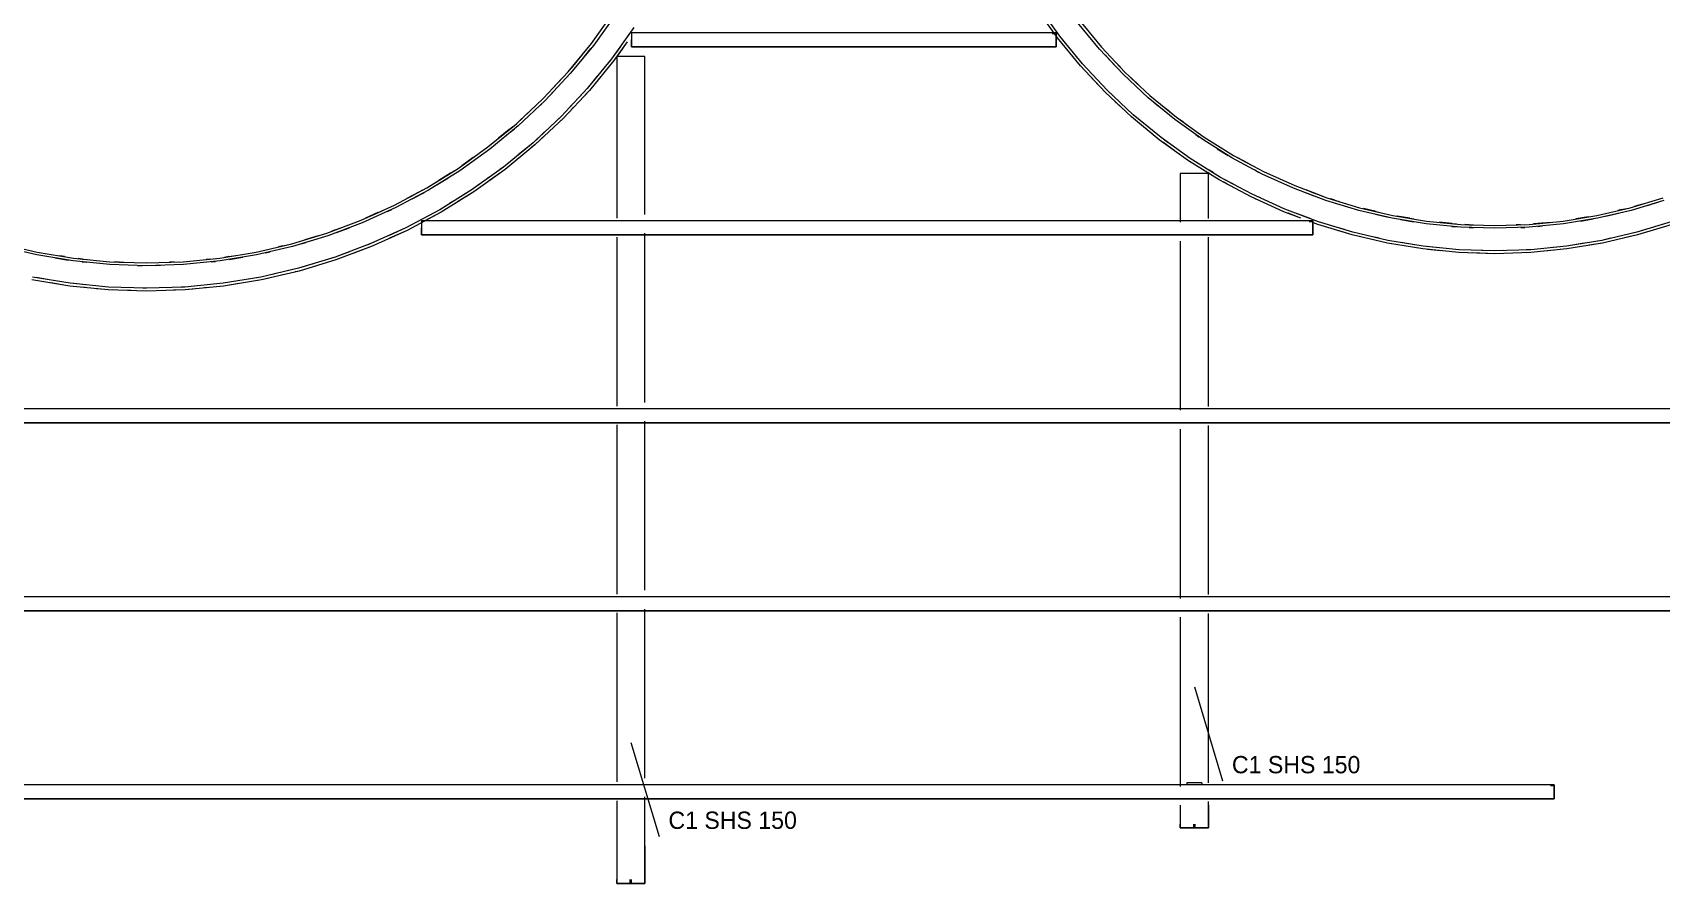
# Model space of a CAD drawing. Header units: metres. Extents: x 10 to 831, y 10 to 584.
# Drawn here: x 284.3 to 457.7, y 296.3 to 386.8 of the extents above; entities that cross this region are included whole.
import ezdxf

# ---------------------------------------------------------------- set-up
doc = ezdxf.new("R2010")
doc.units = ezdxf.units.M
doc.layers.add('TXT', color=7, linetype='Continuous', lineweight=18)
doc.layers.add('VIS', color=8, linetype='Continuous', lineweight=13)

msp = doc.modelspace()

# ---------------------------------------------------------------- linework, layer by layer
at = {"layer": 'TXT'}
for p, q in [((408, 317.222), (411, 307.222)), ((348, 311.308), (351, 301.308))]:
    msp.add_line(p, q, dxfattribs=at)
at = {"layer": 'VIS'}
for p, q in [((343.8032, 385.677), (346.0788, 388.8524)), ((346.3282, 388.6858), (344.0412, 385.4944)), ((393.4302, 386.2656), (391.1928, 389.388)), ((393.6682, 386.4484), (391.4422, 389.5548)), ((348.3236, 387.3524), (345.9452, 384.0332)), ((393.2752, 386.8), (348.0714, 386.8)), ((348.0714, 386.8), (348.0714, 385.3)), ((348.0714, 386.8), (348.0714, 386.8)), ((393.2752, 386.8), (392.8716, 386.8)), ((393.2752, 386.8), (392.8716, 386.8)), ((393.2752, 386.8), (393.2752, 385.3)), ((393.2752, 385.3), (393.2752, 386.8)), ((393.2752, 386.8), (393.2752, 386.8)), ((393.2752, 386.8), (393.2752, 386.68)), ((393.2752, 386.68), (393.2752, 386.8)), ((393.2752, 386.8), (393.2752, 386.8)), ((393.2752, 386.8), (393.2752, 385.3)), ((393.2752, 385.3), (393.2752, 386.8)), ((393.2752, 386.8), (393.2752, 386.8)), ((397.897, 385.0766), (395.5722, 387.9094)), ((395.8102, 388.092), (398.1226, 385.2744)), ((341.3248, 382.657), (343.8032, 385.677)), ((344.0412, 385.4944), (341.5504, 382.4592)), ((342.7958, 383.9768), (343.7298, 385.115)), ((346.8966, 385.361), (345.9452, 384.0332)), ((347.6172, 385.8518), (346.1832, 383.8506)), ((347.1392, 385.1848), (346.1832, 383.8506)), ((347.1392, 385.1848), (346.1832, 383.8506)), ((347.1392, 385.1848), (346.1832, 383.8506)), ((348.0714, 385.3), (348.0714, 386.05)), ((348.0714, 385.3), (348.0714, 386.05)), ((393.2752, 385.3), (348.0714, 385.3)), ((348.0714, 385.3), (393.2752, 385.3)), ((348.0714, 385.3), (348.0714, 385.3)), ((393.2752, 385.3), (348.0714, 385.3)), ((348.0714, 385.3), (393.2752, 385.3)), ((348.0714, 385.3), (348.0714, 385.3)), ((393.2752, 386.68), (392.8716, 386.68)), ((393.2752, 386.68), (393.2752, 386.68)), ((393.2752, 385.3), (393.2752, 385.3)), ((393.2752, 385.3), (393.2752, 385.3)), ((395.867, 383.2964), (393.4302, 386.2656)), ((396.0926, 383.4942), (393.6682, 386.4484)), ((394.0394, 385.5234), (393.7348, 385.8946)), ((394.0394, 385.5234), (393.7348, 385.8946)), ((394.0394, 385.5234), (393.7348, 385.8946)), ((394.2742, 385.7098), (393.9712, 386.079)), ((400.402, 382.402), (397.897, 385.0766)), ((398.1226, 385.2744), (400.6142, 382.6142)), ((342.564, 384.167), (341.6346, 383.0346)), ((342.564, 384.167), (341.6346, 383.0346)), ((341.9444, 383.412), (342.8738, 384.5444)), ((345.9452, 384.0332), (343.3548, 380.8768)), ((346.1832, 383.8506), (343.5804, 380.679)), ((346.1832, 383.8506), (345.4024, 382.8992)), ((346.1832, 383.8506), (345.4024, 382.8992)), ((346.1832, 383.8506), (345.4024, 382.8992)), ((345.9452, 384.0332), (345.6862, 383.7176)), ((349.5, 384.267), (346.5, 384.267)), ((346.5, 384.267), (346.5, 367.075)), ((346.5, 384.267), (346.5, 384.267)), ((349.5, 384.267), (349, 384.267)), ((349.5, 367.4748), (349.5, 384.267)), ((349.5, 367.4748), (349.5, 384.267)), ((398.705, 380.705), (396.0926, 383.4942)), ((398.5232, 384.408), (399.4626, 383.405)), ((399.9912, 383.2792), (399.6798, 383.6118)), ((399.9912, 383.2792), (399.6798, 383.6118)), ((338.6542, 379.8058), (341.3248, 382.657)), ((341.5504, 382.4592), (338.8664, 379.5936)), ((340.6572, 381.9442), (339.6558, 380.875)), ((340.6572, 381.9442), (339.6558, 380.875)), ((339.9896, 381.2314), (340.991, 382.3006)), ((344.391, 382.1394), (343.3548, 380.8768)), ((344.6216, 381.9476), (344.3612, 381.6306)), ((344.6216, 381.9476), (344.3612, 381.6306)), ((344.6216, 381.9476), (344.3612, 381.6306)), ((398.4928, 380.4928), (395.867, 383.2964)), ((397.8364, 381.1938), (396.8516, 382.245)), ((397.8364, 381.1938), (396.8516, 382.245)), ((397.8364, 381.1938), (396.8516, 382.245)), ((398.0518, 381.4022), (397.7254, 381.751)), ((399.9912, 383.2792), (400.3026, 382.9466)), ((403.0766, 379.897), (400.402, 382.402)), ((400.6142, 382.6142), (403.2744, 380.1226)), ((401.9444, 381.3684), (400.9466, 382.3028)), ((401.9444, 381.3684), (400.9466, 382.3028)), ((401.2792, 381.9912), (402.2768, 381.0568)), ((339.5374, 380.31), (339.8728, 380.6682)), ((343.3548, 380.8768), (340.5634, 377.8966)), ((343.5804, 380.679), (340.7756, 377.6844)), ((343.3548, 380.8768), (342.5174, 379.9828)), ((343.5804, 380.679), (342.739, 379.7806)), ((343.5804, 380.679), (342.739, 379.7806)), ((343.5804, 380.679), (342.739, 379.7806)), ((401.2964, 377.867), (398.4928, 380.4928)), ((401.4942, 378.0926), (398.705, 380.705)), ((399.4022, 380.0518), (399.0536, 380.3784)), ((402.408, 380.5232), (402.7424, 380.2102)), ((405.9094, 377.5722), (403.0766, 379.897)), ((403.2744, 380.1226), (406.092, 377.8102)), ((335.803, 377.1352), (338.6542, 379.8058)), ((338.8664, 379.5936), (336.0008, 376.9096)), ((337.2286, 378.4704), (336.1594, 377.469)), ((337.2286, 378.4704), (336.1594, 377.469)), ((336.5158, 377.8028), (337.585, 378.8042)), ((338.15, 378.9226), (338.5082, 379.258)), ((341.68, 379.0886), (341.4008, 378.7906)), ((341.8974, 378.8822), (341.617, 378.5828)), ((341.8974, 378.8822), (341.617, 378.5828)), ((341.8974, 378.8822), (341.617, 378.5828)), ((400.5956, 378.5234), (399.5442, 379.5082)), ((400.5956, 378.5234), (399.5442, 379.5082)), ((400.5956, 378.5234), (399.5442, 379.5082)), ((403.7848, 379.3158), (404.139, 379.0252)), ((405.3876, 378.3884), (405.0354, 378.6774)), ((405.3876, 378.3884), (405.0354, 378.6774)), ((405.3876, 378.3884), (405.7398, 378.0992)), ((332.783, 374.6568), (335.803, 377.1352)), ((336.0008, 376.9096), (332.9656, 374.4188)), ((335.048, 376.5156), (333.9156, 375.5862)), ((335.048, 376.5156), (333.9156, 375.5862)), ((334.293, 375.896), (335.4254, 376.8254)), ((335.242, 376.287), (335.6214, 376.5982)), ((340.5634, 377.8966), (337.5832, 375.1052)), ((340.7756, 377.6844), (337.781, 374.8796)), ((340.5634, 377.8966), (340.2654, 377.6174)), ((340.7756, 377.6844), (340.4762, 377.404)), ((340.7756, 377.6844), (340.4762, 377.404)), ((340.7756, 377.6844), (340.4762, 377.404)), ((404.2658, 375.4302), (401.2964, 377.867)), ((404.4484, 375.6682), (401.4942, 378.0926)), ((402.2328, 377.4864), (401.8634, 377.7894)), ((408.888, 375.4378), (405.9094, 377.5722)), ((406.092, 377.8102), (409.0548, 375.6872)), ((406.8326, 377.2794), (406.4624, 377.5448)), ((406.8326, 377.2794), (406.4624, 377.5448)), ((406.8326, 377.2794), (407.203, 377.014)), ((329.6076, 372.3812), (332.783, 374.6568)), ((337.5832, 375.1052), (334.4268, 372.5148)), ((337.781, 374.8796), (334.6094, 372.2768)), ((337.5832, 375.1052), (336.005, 373.81)), ((337.781, 374.8796), (337.4638, 374.6194)), ((337.781, 374.8796), (337.4638, 374.6194)), ((337.781, 374.8796), (337.4638, 374.6194)), ((338.7752, 376.2218), (337.5832, 375.1052)), ((338.9788, 376.0016), (337.781, 374.8796)), ((338.9788, 376.0016), (337.781, 374.8796)), ((338.9788, 376.0016), (337.781, 374.8796)), ((403.5234, 376.0394), (403.1522, 376.344)), ((403.5234, 376.0394), (403.1522, 376.344)), ((403.5234, 376.0394), (403.1522, 376.344)), ((407.388, 373.1928), (404.2658, 375.4302)), ((407.5546, 373.4422), (404.4484, 375.6682)), ((405.8268, 374.3114), (404.656, 375.1504)), ((405.8268, 374.3114), (404.656, 375.1504)), ((405.8268, 374.3114), (404.656, 375.1504)), ((405.225, 375.1116), (404.8366, 375.39)), ((408.1434, 375.9714), (408.5158, 375.7046)), ((412, 373.5026), (408.888, 375.4378)), ((409.0548, 375.6872), (412.15, 373.7624)), ((332.9656, 374.4188), (329.7742, 372.1318)), ((331.1952, 373.519), (330.0044, 372.6658)), ((331.1952, 373.519), (330.0044, 372.6658)), ((330.4014, 372.9502), (331.5922, 373.8034)), ((330.572, 372.7036), (330.971, 372.9894)), ((336.5124, 373.8384), (336.1952, 373.5782)), ((336.5124, 373.8384), (336.1952, 373.5782)), ((336.5124, 373.8384), (336.1952, 373.5782)), ((410.65, 371.1644), (407.388, 373.1928)), ((410.8, 371.4242), (407.5546, 373.4422)), ((410.444, 374.4702), (411.611, 373.7444)), ((415.2318, 371.7752), (412, 373.5026)), ((412.15, 373.7624), (415.3646, 372.0442)), ((413.7572, 372.9032), (412.5518, 373.5476)), ((413.7572, 372.9032), (412.5518, 373.5476)), ((412.9536, 373.3328), (414.159, 372.6886)), ((326.29, 370.3182), (329.6076, 372.3812)), ((329.7742, 372.1318), (326.44, 370.0584)), ((327.2736, 370.5768), (328.5238, 371.3544)), ((328.7782, 371.8656), (327.534, 371.092)), ((328.7782, 371.8656), (327.534, 371.092)), ((327.9488, 371.3498), (329.1928, 372.1234)), ((334.4268, 372.5148), (331.1076, 370.1362)), ((334.6094, 372.2768), (331.2742, 369.8868)), ((333.099, 371.5634), (332.7672, 371.3256)), ((334.6094, 372.2768), (332.9418, 371.0818)), ((334.6094, 372.2768), (332.9418, 371.0818)), ((334.6094, 372.2768), (332.9418, 371.0818)), ((334.4268, 372.5148), (334.0948, 372.277)), ((335.2436, 372.7974), (334.6094, 372.2768)), ((335.2436, 372.7974), (334.6094, 372.2768)), ((335.2436, 372.7974), (334.6094, 372.2768)), ((409.5, 371.8458), (406.5, 371.8458)), ((406.5, 371.8458), (406.5, 366.644)), ((406.5, 371.8458), (406.5, 371.8458)), ((409.5, 371.8458), (409, 371.8458)), ((409.8346, 371.6714), (409.4268, 371.925)), ((409.8346, 371.6714), (409.4268, 371.925)), ((409.8346, 371.6714), (409.4268, 371.925)), ((409.5, 367.0442), (409.5, 371.8458)), ((409.5, 367.0442), (409.5, 371.8458)), ((409.9886, 371.9286), (409.583, 372.1808)), ((414.0376, 369.3536), (410.65, 371.1644)), ((414.1704, 369.6226), (410.8, 371.4242)), ((412.4852, 370.5234), (411.2214, 371.199)), ((414.4238, 372.207), (414.8278, 371.991)), ((418.5698, 370.2628), (415.2318, 371.7752)), ((415.3646, 372.0442), (418.6846, 370.54)), ((322.8446, 368.4766), (326.29, 370.3182)), ((326.44, 370.0584), (322.9774, 368.2076)), ((325.4286, 369.8578), (324.1366, 369.1672)), ((325.4286, 369.8578), (324.1366, 369.1672)), ((324.5674, 369.3974), (325.8594, 370.088)), ((324.7086, 369.133), (326.0072, 369.8272)), ((331.1076, 370.1362), (327.64, 367.98)), ((331.2742, 369.8868), (327.79, 367.7202)), ((331.2742, 369.8868), (329.5322, 368.8036)), ((331.2742, 369.8868), (329.5322, 368.8036)), ((331.2742, 369.8868), (329.5322, 368.8036)), ((331.1076, 370.1362), (330.0674, 369.4894)), ((331.7714, 370.612), (331.1076, 370.1362)), ((411.497, 370.7116), (411.0734, 370.938)), ((411.497, 370.7116), (411.0734, 370.938)), ((411.497, 370.7116), (411.0734, 370.938)), ((417.6512, 368.0454), (414.1704, 369.6226)), ((421.9994, 368.972), (418.5698, 370.2628)), ((418.6846, 370.54), (422.0958, 369.256)), ((419.4272, 369.94), (420.7132, 369.456)), ((421.243, 369.577), (419.9638, 370.0584)), ((421.243, 369.577), (419.9638, 370.0584)), ((420.3902, 369.898), (421.6694, 369.4164)), ((319.2862, 366.8644), (322.8446, 368.4766)), ((322.9774, 368.2076), (319.401, 366.5872)), ((320.1758, 367.2674), (321.5102, 367.872)), ((322.0832, 367.8026), (322.5302, 368.005)), ((327.64, 367.98), (324.0388, 366.0552)), ((327.79, 367.7202), (324.1714, 365.786)), ((327.64, 367.98), (325.8394, 367.0176)), ((327.79, 367.7202), (325.9808, 366.7532)), ((327.79, 367.7202), (325.9808, 366.7532)), ((327.79, 367.7202), (325.9808, 366.7532)), ((329.027, 368.8426), (328.6802, 368.6268)), ((417.5364, 367.7682), (414.0376, 369.3536)), ((414.9124, 368.9572), (414.475, 369.1554)), ((414.9124, 368.9572), (414.475, 369.1554)), ((414.9124, 368.9572), (414.475, 369.1554)), ((415.0406, 369.2284), (414.6054, 369.4254)), ((419.334, 367.0918), (417.5364, 367.7682)), ((421.228, 366.6992), (417.6512, 368.0454)), ((425.5062, 367.9082), (421.9994, 368.972)), ((422.0958, 369.256), (425.5838, 368.198)), ((422.9678, 368.9914), (422.5318, 369.1238)), ((422.9678, 368.9914), (422.5318, 369.1238)), ((422.876, 368.706), (424.191, 368.307)), ((422.9678, 368.9914), (423.4038, 368.8592)), ((429.075, 367.076), (425.5062, 367.9082)), ((425.5838, 368.198), (429.1334, 367.3702)), ((427.3586, 367.784), (426.0276, 368.0944)), ((427.3586, 367.784), (426.0276, 368.0944)), ((426.4712, 367.991), (427.8024, 367.6806)), ((450.8666, 367.3702), (454.4162, 368.198)), ((454.4938, 367.9082), (450.925, 367.076)), ((453.5288, 367.991), (453.085, 367.8876)), ((453.5288, 367.991), (453.085, 367.8876)), ((453.5288, 367.991), (453.9726, 368.0944)), ((454.4162, 368.198), (457.9042, 369.256)), ((458.0006, 368.972), (454.4938, 367.9082)), ((455.2882, 368.4624), (454.8522, 368.3302)), ((455.2882, 368.4624), (454.8522, 368.3302)), ((455.2882, 368.4624), (455.7242, 368.5946)), ((456.2472, 368.44), (457.5622, 368.839)), ((315.63, 365.4882), (319.2862, 366.8644)), ((319.401, 366.5872), (315.7264, 365.2042)), ((316.544, 365.8324), (317.001, 366.0044)), ((316.645, 365.55), (318.023, 366.0686)), ((321.0654, 367.6706), (319.731, 367.066)), ((321.0654, 367.6706), (319.731, 367.066)), ((324.0388, 366.0552), (320.3194, 364.37)), ((324.0388, 366.0552), (322.1792, 365.2126)), ((420.6296, 366.8), (325.7146, 366.8)), ((325.7146, 366.8), (325.7146, 365.3)), ((325.7146, 366.8), (325.7146, 366.8)), ((325.7146, 365.3), (325.7146, 366.05)), ((325.7146, 365.3), (325.7146, 366.05)), ((419.334, 367.0918), (417.9858, 367.5992)), ((419.334, 367.0918), (417.9858, 367.5992)), ((419.334, 367.0918), (417.9858, 367.5992)), ((420.3338, 367.0358), (418.9926, 367.5406)), ((420.6296, 366.8), (420.2274, 366.8)), ((420.6296, 366.8), (420.2274, 366.8)), ((420.6296, 366.68), (420.2274, 366.68)), ((420.6296, 366.8), (420.6296, 365.3)), ((420.6296, 365.3), (420.6296, 366.8)), ((420.6296, 366.8), (420.6296, 366.8)), ((420.6296, 366.8), (420.6296, 366.68)), ((420.6296, 366.68), (420.6296, 366.8)), ((420.6296, 366.8), (420.6296, 366.8)), ((420.6296, 366.8), (420.6296, 365.3)), ((420.6296, 365.3), (420.6296, 366.8)), ((420.6296, 366.8), (420.6296, 366.8)), ((420.6296, 366.68), (420.6296, 366.68)), ((421.1316, 366.4152), (420.6822, 366.5844)), ((424.8074, 365.3002), (421.1316, 366.4152)), ((424.885, 365.59), (421.228, 366.6992)), ((423.9708, 365.8672), (422.5994, 366.2832)), ((427.2906, 367.492), (428.6288, 367.18)), ((432.6906, 366.479), (429.075, 367.076)), ((429.1334, 367.3702), (432.7296, 366.7766)), ((430.9316, 367.0734), (429.583, 367.296)), ((430.9316, 367.0734), (429.583, 367.296)), ((429.9788, 366.9268), (431.3346, 366.703)), ((430.0326, 367.2218), (431.3812, 366.9992)), ((436.3374, 366.1198), (432.6906, 366.479)), ((432.7296, 366.7766), (436.357, 366.4192)), ((435.4502, 366.5086), (434.09, 366.6426)), ((435.4502, 366.5086), (434.09, 366.6426)), ((434.5434, 366.5978), (435.9036, 366.464)), ((435.4258, 366.2096), (435.8816, 366.1648)), ((440, 366), (436.3374, 366.1198)), ((436.357, 366.4192), (440, 366.3)), ((437.2678, 366.3894), (436.8124, 366.4044)), ((437.2678, 366.3894), (436.8124, 366.4044)), ((437.253, 366.09), (437.711, 366.075)), ((437.2678, 366.3894), (437.7232, 366.3746)), ((440, 366.3), (443.643, 366.4192)), ((443.6626, 366.1198), (440, 366)), ((442.7322, 366.3894), (442.2768, 366.3746)), ((442.7322, 366.3894), (442.2768, 366.3746)), ((442.7322, 366.3894), (443.1876, 366.4044)), ((442.747, 366.09), (443.2048, 366.105)), ((443.643, 366.4192), (447.2704, 366.7766)), ((447.3094, 366.479), (443.6626, 366.1198)), ((445.4566, 366.5978), (444.0964, 366.464)), ((445.4566, 366.5978), (444.0964, 366.464)), ((444.5498, 366.5086), (445.91, 366.6426)), ((444.5742, 366.2096), (445.0302, 366.2546)), ((447.2704, 366.7766), (450.8666, 367.3702)), ((450.925, 367.076), (447.3094, 366.479)), ((449.9674, 367.2218), (448.6188, 366.9992)), ((449.9674, 367.2218), (448.6188, 366.9992)), ((449.0684, 367.0734), (450.417, 367.296)), ((449.1172, 366.7776), (450.473, 367.0014)), ((451.8172, 367.284), (453.1556, 367.5962)), ((458.772, 366.6992), (455.115, 365.59)), ((458.8686, 366.4152), (455.1926, 365.3002)), ((280.9884, 364.3542), (284.7932, 363.4672)), ((308.0868, 363.4672), (311.8914, 364.3542)), ((310.9404, 364.1324), (311.416, 364.2434)), ((311.8914, 364.3542), (315.63, 365.4882)), ((315.7264, 365.2042), (311.9692, 364.0644)), ((312.9084, 364.3494), (313.378, 364.4918)), ((314.6954, 365.2048), (313.2934, 364.7794)), ((314.6954, 365.2048), (313.2934, 364.7794)), ((313.7608, 364.9212), (315.1626, 365.3466)), ((316.544, 365.8324), (316.087, 365.6602)), ((316.544, 365.8324), (316.087, 365.6602)), ((320.3194, 364.37), (316.4978, 362.9316)), ((320.3194, 364.37), (319.9372, 364.226)), ((324.1714, 365.786), (320.4342, 364.0928)), ((324.1714, 365.786), (322.3028, 364.9394)), ((324.1714, 365.786), (322.3028, 364.9394)), ((324.1714, 365.786), (322.3028, 364.9394)), ((420.6296, 365.3), (325.7146, 365.3)), ((325.7146, 365.3), (420.6296, 365.3)), ((325.7146, 365.3), (325.7146, 365.3)), ((420.6296, 365.3), (325.7146, 365.3)), ((325.7146, 365.3), (420.6296, 365.3)), ((325.7146, 365.3), (325.7146, 365.3)), ((346.5, 365.076), (346.5, 347.0844)), ((349.5, 347.4842), (349.5, 365.4758)), ((349.5, 347.4842), (349.5, 365.4758)), ((406.5, 364.6434), (406.5, 346.6372)), ((409.5, 347.0374), (409.5, 365.0434)), ((409.5, 347.0374), (409.5, 365.0434)), ((420.6296, 365.3), (420.6296, 365.3)), ((420.6296, 365.3), (420.6296, 365.3)), ((423.8884, 365.579), (423.4288, 365.7182)), ((423.8884, 365.579), (423.4288, 365.7182)), ((423.8884, 365.579), (423.4288, 365.7182)), ((428.5482, 364.428), (424.8074, 365.3002)), ((428.6068, 364.7222), (424.885, 365.59)), ((425.7426, 365.082), (425.275, 365.1912)), ((425.7426, 365.082), (425.275, 365.1912)), ((425.7426, 365.082), (425.275, 365.1912)), ((427.6762, 364.939), (427.211, 365.0476)), ((432.338, 363.8022), (428.5482, 364.428)), ((432.3772, 364.0996), (428.6068, 364.7222)), ((429.4956, 364.2714), (429.022, 364.3496)), ((429.4956, 364.2714), (429.022, 364.3496)), ((429.4956, 364.2714), (429.022, 364.3496)), ((431.4346, 364.2552), (430.0206, 364.4888)), ((451.3932, 364.7222), (447.6228, 364.0996)), ((449.508, 364.4108), (447.6228, 364.0996)), ((451.4518, 364.428), (447.6618, 363.8022)), ((451.4518, 364.428), (450.0306, 364.1932)), ((451.4518, 364.428), (450.0306, 364.1932)), ((451.4518, 364.428), (450.0306, 364.1932)), ((451.3932, 364.7222), (450.922, 364.6444)), ((455.115, 365.59), (451.3932, 364.7222)), ((452.3238, 364.939), (451.3932, 364.7222)), ((455.1926, 365.3002), (451.4518, 364.428)), ((455.1926, 365.3002), (453.7898, 364.973)), ((455.1926, 365.3002), (453.7898, 364.973)), ((455.1926, 365.3002), (453.7898, 364.973)), ((455.115, 365.59), (454.6498, 365.4814)), ((456.0294, 365.8672), (455.115, 365.59)), ((456.1116, 365.579), (455.1926, 365.3002)), ((456.1116, 365.579), (455.1926, 365.3002)), ((456.1116, 365.579), (455.1926, 365.3002)), ((284.7346, 363.1728), (280.9108, 364.0644)), ((288.6084, 362.5334), (284.7346, 363.1728)), ((284.7932, 363.4672), (288.6476, 362.8308)), ((286.6716, 362.853), (288.1242, 362.6132)), ((287.684, 362.9898), (287.2022, 363.0694)), ((287.684, 362.9898), (287.2022, 363.0694)), ((287.684, 362.9898), (288.1658, 362.9104)), ((292.5158, 362.1484), (288.6084, 362.5334)), ((288.6476, 362.8308), (292.5354, 362.4478)), ((289.6196, 362.735), (289.1336, 362.7828)), ((289.6196, 362.735), (289.1336, 362.7828)), ((289.6196, 362.735), (290.1056, 362.6872)), ((300.3446, 362.4478), (304.2324, 362.8308)), ((304.2716, 362.5334), (300.3642, 362.1484)), ((303.2604, 362.735), (302.7744, 362.6872)), ((303.2604, 362.735), (302.7744, 362.6872)), ((303.2604, 362.735), (303.7464, 362.7828)), ((304.2324, 362.8308), (308.0868, 363.4672)), ((308.1454, 363.1728), (304.2716, 362.5334)), ((305.196, 362.9898), (304.7142, 362.9104)), ((305.196, 362.9898), (304.7142, 362.9104)), ((305.196, 362.9898), (305.6778, 363.0694)), ((305.24, 362.6932), (306.6928, 362.933)), ((311.9692, 364.0644), (308.1454, 363.1728)), ((309.1014, 363.3958), (309.5794, 363.5072)), ((310.9404, 364.1324), (310.4648, 364.0216)), ((310.9404, 364.1324), (310.4648, 364.0216)), ((316.4978, 362.9316), (312.5904, 361.7462)), ((316.5942, 362.6474), (312.668, 361.4564)), ((316.5942, 362.6474), (314.6312, 362.052)), ((316.5942, 362.6474), (314.6312, 362.052)), ((316.5942, 362.6474), (314.6312, 362.052)), ((316.4978, 362.9316), (316.107, 362.813)), ((318.0264, 363.507), (316.4978, 362.9316)), ((320.4342, 364.0928), (316.5942, 362.6474)), ((320.4342, 364.0928), (318.5142, 363.3702)), ((320.4342, 364.0928), (318.5142, 363.3702)), ((320.4342, 364.0928), (318.5142, 363.3702)), ((436.1608, 363.4256), (432.338, 363.8022)), ((436.1804, 363.725), (432.3772, 364.0996)), ((434.2494, 363.614), (432.816, 363.7552)), ((434.2494, 363.614), (432.816, 363.7552)), ((434.2494, 363.614), (432.816, 363.7552)), ((433.328, 364.006), (432.8526, 364.0528)), ((440, 363.3), (436.1608, 363.4256)), ((440, 363.6), (436.1804, 363.725)), ((440, 363.3), (437.6006, 363.3786)), ((440, 363.3), (437.6006, 363.3786)), ((440, 363.3), (437.6006, 363.3786)), ((440, 363.6), (438.5676, 363.6468)), ((443.8196, 363.725), (440, 363.6)), ((440.9548, 363.6312), (440, 363.6)), ((443.8392, 363.4256), (440, 363.3)), ((440.9598, 363.3314), (440, 363.3)), ((440.9598, 363.3314), (440, 363.3)), ((440.9598, 363.3314), (440, 363.3)), ((443.8196, 363.725), (443.342, 363.7094)), ((443.8392, 363.4256), (443.3592, 363.41)), ((443.8392, 363.4256), (443.3592, 363.41)), ((443.8392, 363.4256), (443.3592, 363.41)), ((447.6228, 364.0996), (443.8196, 363.725)), ((447.6618, 363.8022), (443.8392, 363.4256)), ((447.6618, 363.8022), (445.2728, 363.5668)), ((447.6618, 363.8022), (445.2728, 363.5668)), ((447.6618, 363.8022), (445.2728, 363.5668)), ((447.6228, 364.0996), (446.1966, 363.9592)), ((288.2952, 360.1538), (284.2664, 360.819)), ((289.5852, 362.4372), (290.0736, 362.389)), ((296.44, 362.02), (292.5158, 362.1484)), ((292.5354, 362.4478), (296.44, 362.32)), ((293.5116, 362.4158), (293.0236, 362.4318)), ((293.5116, 362.4158), (293.0236, 362.4318)), ((293.5116, 362.4158), (293.9996, 362.3998)), ((295.459, 362.0522), (295.9494, 362.036)), ((296.44, 362.32), (300.3446, 362.4478)), ((300.3642, 362.1484), (296.44, 362.02)), ((297.421, 362.0522), (297.9116, 362.0682)), ((299.3684, 362.4158), (298.8804, 362.3998)), ((299.3684, 362.4158), (298.8804, 362.3998)), ((299.3684, 362.4158), (299.8566, 362.4318)), ((303.2948, 362.4372), (303.7832, 362.4852)), ((308.6136, 360.819), (304.5848, 360.1538)), ((308.6136, 360.819), (306.5992, 360.4864)), ((312.5904, 361.7462), (308.6136, 360.819)), ((312.668, 361.4564), (308.6722, 360.5248)), ((310.2044, 361.1898), (309.8066, 361.0972)), ((311.0696, 361.0838), (310.67, 360.9906)), ((311.0696, 361.0838), (310.67, 360.9906)), ((311.0696, 361.0838), (310.67, 360.9906)), ((312.5904, 361.7462), (311.3972, 361.468)), ((312.668, 361.4564), (312.2684, 361.3632)), ((312.668, 361.4564), (312.2684, 361.3632)), ((312.668, 361.4564), (312.2684, 361.3632)), ((314.1534, 362.2204), (312.5904, 361.7462)), ((288.256, 359.8564), (284.2078, 360.5248)), ((285.8778, 360.553), (284.6692, 360.7524)), ((287.4464, 359.99), (286.232, 360.1906)), ((287.4464, 359.99), (286.232, 360.1906)), ((287.4464, 359.99), (286.232, 360.1906)), ((292.3392, 359.4542), (288.256, 359.8564)), ((292.3588, 359.7536), (288.2952, 360.1538)), ((289.9206, 359.9938), (288.7016, 360.1138)), ((289.8892, 359.6956), (289.481, 359.7358)), ((289.8892, 359.6956), (289.481, 359.7358)), ((289.8892, 359.6956), (289.481, 359.7358)), ((291.5226, 359.5346), (291.1142, 359.575)), ((291.5226, 359.5346), (291.1142, 359.575)), ((291.5226, 359.5346), (291.1142, 359.575)), ((296.44, 359.32), (292.3392, 359.4542)), ((296.44, 359.62), (292.3588, 359.7536)), ((293.1594, 359.4274), (292.7494, 359.4408)), ((293.1594, 359.4274), (292.7494, 359.4408)), ((293.1594, 359.4274), (292.7494, 359.4408)), ((294.7996, 359.3736), (294.3896, 359.3872)), ((294.7996, 359.3736), (294.3896, 359.3872)), ((294.7996, 359.3736), (294.3896, 359.3872)), ((296.44, 359.32), (296.03, 359.3334)), ((296.44, 359.32), (296.03, 359.3334)), ((296.44, 359.32), (296.03, 359.3334)), ((296.44, 359.62), (296.0318, 359.6334)), ((300.5212, 359.7536), (296.44, 359.62)), ((300.5408, 359.4542), (296.44, 359.32)), ((298.0804, 359.3736), (297.6702, 359.3602)), ((298.0804, 359.3736), (297.6702, 359.3602)), ((298.0804, 359.3736), (297.6702, 359.3602)), ((300.5408, 359.4542), (299.3106, 359.414)), ((300.5408, 359.4542), (299.3106, 359.414)), ((300.5408, 359.4542), (299.3106, 359.414)), ((300.5212, 359.7536), (300.113, 359.7402)), ((304.5848, 360.1538), (300.5212, 359.7536)), ((304.624, 359.8564), (300.5408, 359.4542)), ((301.3574, 359.5346), (300.5408, 359.4542)), ((301.3574, 359.5346), (300.5408, 359.4542)), ((301.3574, 359.5346), (300.5408, 359.4542)), ((304.5848, 360.1538), (302.553, 359.9538)), ((302.9908, 359.6956), (302.5824, 359.6554)), ((302.9908, 359.6956), (302.5824, 359.6554)), ((302.9908, 359.6956), (302.5824, 359.6554)), ((304.624, 359.8564), (304.2156, 359.8162)), ((304.624, 359.8564), (304.2156, 359.8162)), ((304.624, 359.8564), (304.2156, 359.8162)), ((308.6722, 360.5248), (304.624, 359.8564)), ((306.2432, 360.1238), (304.624, 359.8564)), ((306.2432, 360.1238), (304.624, 359.8564)), ((306.2432, 360.1238), (304.624, 359.8564)), ((308.6722, 360.5248), (308.2674, 360.458)), ((308.6722, 360.5248), (308.2674, 360.458)), ((308.6722, 360.5248), (308.2674, 360.458)), ((309.4714, 360.711), (308.6722, 360.5248)), ((309.4714, 360.711), (308.6722, 360.5248)), ((309.4714, 360.711), (308.6722, 360.5248)), ((771.098, 346.8), (91.584, 346.8)), ((771.098, 345.3), (91.584, 345.3)), ((91.584, 345.3), (771.098, 345.3)), ((771.098, 345.3), (91.584, 345.3)), ((91.584, 345.3), (771.098, 345.3)), ((349.5, 327.4934), (349.5, 345.4852)), ((349.5, 327.4934), (349.5, 345.4852)), ((346.5, 345.0852), (346.5, 327.0936)), ((406.5, 344.6366), (406.5, 326.6304)), ((409.5, 327.0304), (409.5, 345.0366)), ((409.5, 327.0304), (409.5, 345.0366)), ((649.222, 326.8), (96.558, 326.8)), ((649.222, 325.3), (96.558, 325.3)), ((96.558, 325.3), (649.222, 325.3)), ((649.222, 325.3), (96.558, 325.3)), ((96.558, 325.3), (649.222, 325.3)), ((346.5, 325.0946), (346.5, 307.103)), ((349.5, 307.5028), (349.5, 325.4944)), ((349.5, 307.5028), (349.5, 325.4944)), ((406.5, 324.6296), (406.5, 306.6236)), ((409.5, 307.0236), (409.5, 325.0298)), ((409.5, 307.0236), (409.5, 325.0298)), ((408.8, 307), (407.2, 307)), ((407.2, 307), (407.2, 306.9)), ((407.2, 307), (407.2, 307)), ((408.8, 307), (408.8, 306.9)), ((408.8, 307), (408.8, 307)), ((446.318, 306.8), (101.534, 306.8)), ((446.318, 305.3), (101.534, 305.3)), ((101.534, 305.3), (446.318, 305.3)), ((446.318, 305.3), (101.534, 305.3)), ((101.534, 305.3), (446.318, 305.3)), ((349.5, 296.308), (349.5, 305.5038)), ((349.5, 296.308), (349.5, 305.5038)), ((446.318, 306.8), (445.917, 306.8)), ((446.318, 306.8), (445.917, 306.8)), ((446.318, 306.68), (445.917, 306.68)), ((446.318, 306.8), (446.318, 305.3)), ((446.318, 305.3), (446.318, 306.8)), ((446.318, 306.8), (446.318, 306.8)), ((446.318, 306.8), (446.318, 306.68)), ((446.318, 306.68), (446.318, 306.8)), ((446.318, 306.8), (446.318, 306.8)), ((446.318, 306.8), (446.318, 305.3)), ((446.318, 305.3), (446.318, 306.8)), ((446.318, 306.8), (446.318, 306.8)), ((446.318, 306.68), (446.318, 306.68)), ((446.318, 305.3), (446.318, 305.3)), ((446.318, 305.3), (446.318, 305.3)), ((346.5, 305.104), (346.5, 296.308)), ((406.5, 304.6228), (406.5, 302.222)), ((409.5, 302.222), (409.5, 305.023)), ((409.5, 302.222), (409.5, 305.023)), ((409.5, 304.6228), (409.5, 302.222)), ((409.5, 304.6228), (409.5, 302.222)), ((406.5, 302.222), (406.5, 302.6222)), ((406.5, 302.222), (406.5, 302.6222)), ((409.5, 302.222), (406.5, 302.222)), ((406.5, 302.222), (409.5, 302.222)), ((406.5, 302.222), (406.5, 302.222)), ((409.5, 302.222), (406.5, 302.222)), ((406.5, 302.222), (409.5, 302.222)), ((406.5, 302.222), (406.5, 302.222)), ((407.929, 302.222), (407.929, 302.6222)), ((408.071, 302.222), (407.929, 302.222)), ((407.929, 302.222), (408.071, 302.222)), ((407.929, 302.222), (407.929, 302.222)), ((408.071, 302.222), (408.071, 302.6222)), ((408.071, 302.222), (408.071, 302.222)), ((409.5, 302.222), (409.5, 302.222)), ((409.5, 302.222), (409.5, 302.222)), ((349.5, 300.3062), (349.5, 296.308)), ((349.5, 300.3062), (349.5, 296.308)), ((346.5, 296.308), (346.5, 296.7078)), ((346.5, 296.308), (346.5, 296.7078)), ((347.929, 296.308), (347.929, 296.7078)), ((348.071, 296.308), (348.071, 296.7078)), ((349.5, 296.308), (346.5, 296.308)), ((346.5, 296.308), (349.5, 296.308)), ((346.5, 296.308), (346.5, 296.308)), ((349.5, 296.308), (346.5, 296.308)), ((346.5, 296.308), (349.5, 296.308)), ((346.5, 296.308), (346.5, 296.308)), ((348.071, 296.308), (347.929, 296.308)), ((347.929, 296.308), (348.071, 296.308)), ((347.929, 296.308), (347.929, 296.308)), ((348.071, 296.308), (348.071, 296.308)), ((349.5, 296.308), (349.5, 296.308)), ((349.5, 296.308), (349.5, 296.308))]:
    msp.add_line(p, q, dxfattribs=at)

# ---------------------------------------------------------------- texts
at = {"layer": 'TXT'}
for p in [(412, 308.022), (352, 302.108)]:
    msp.add_text('C1 SHS 150', height=1.84, dxfattribs=at).set_placement(p)

doc.saveas('drawing.dxf')
